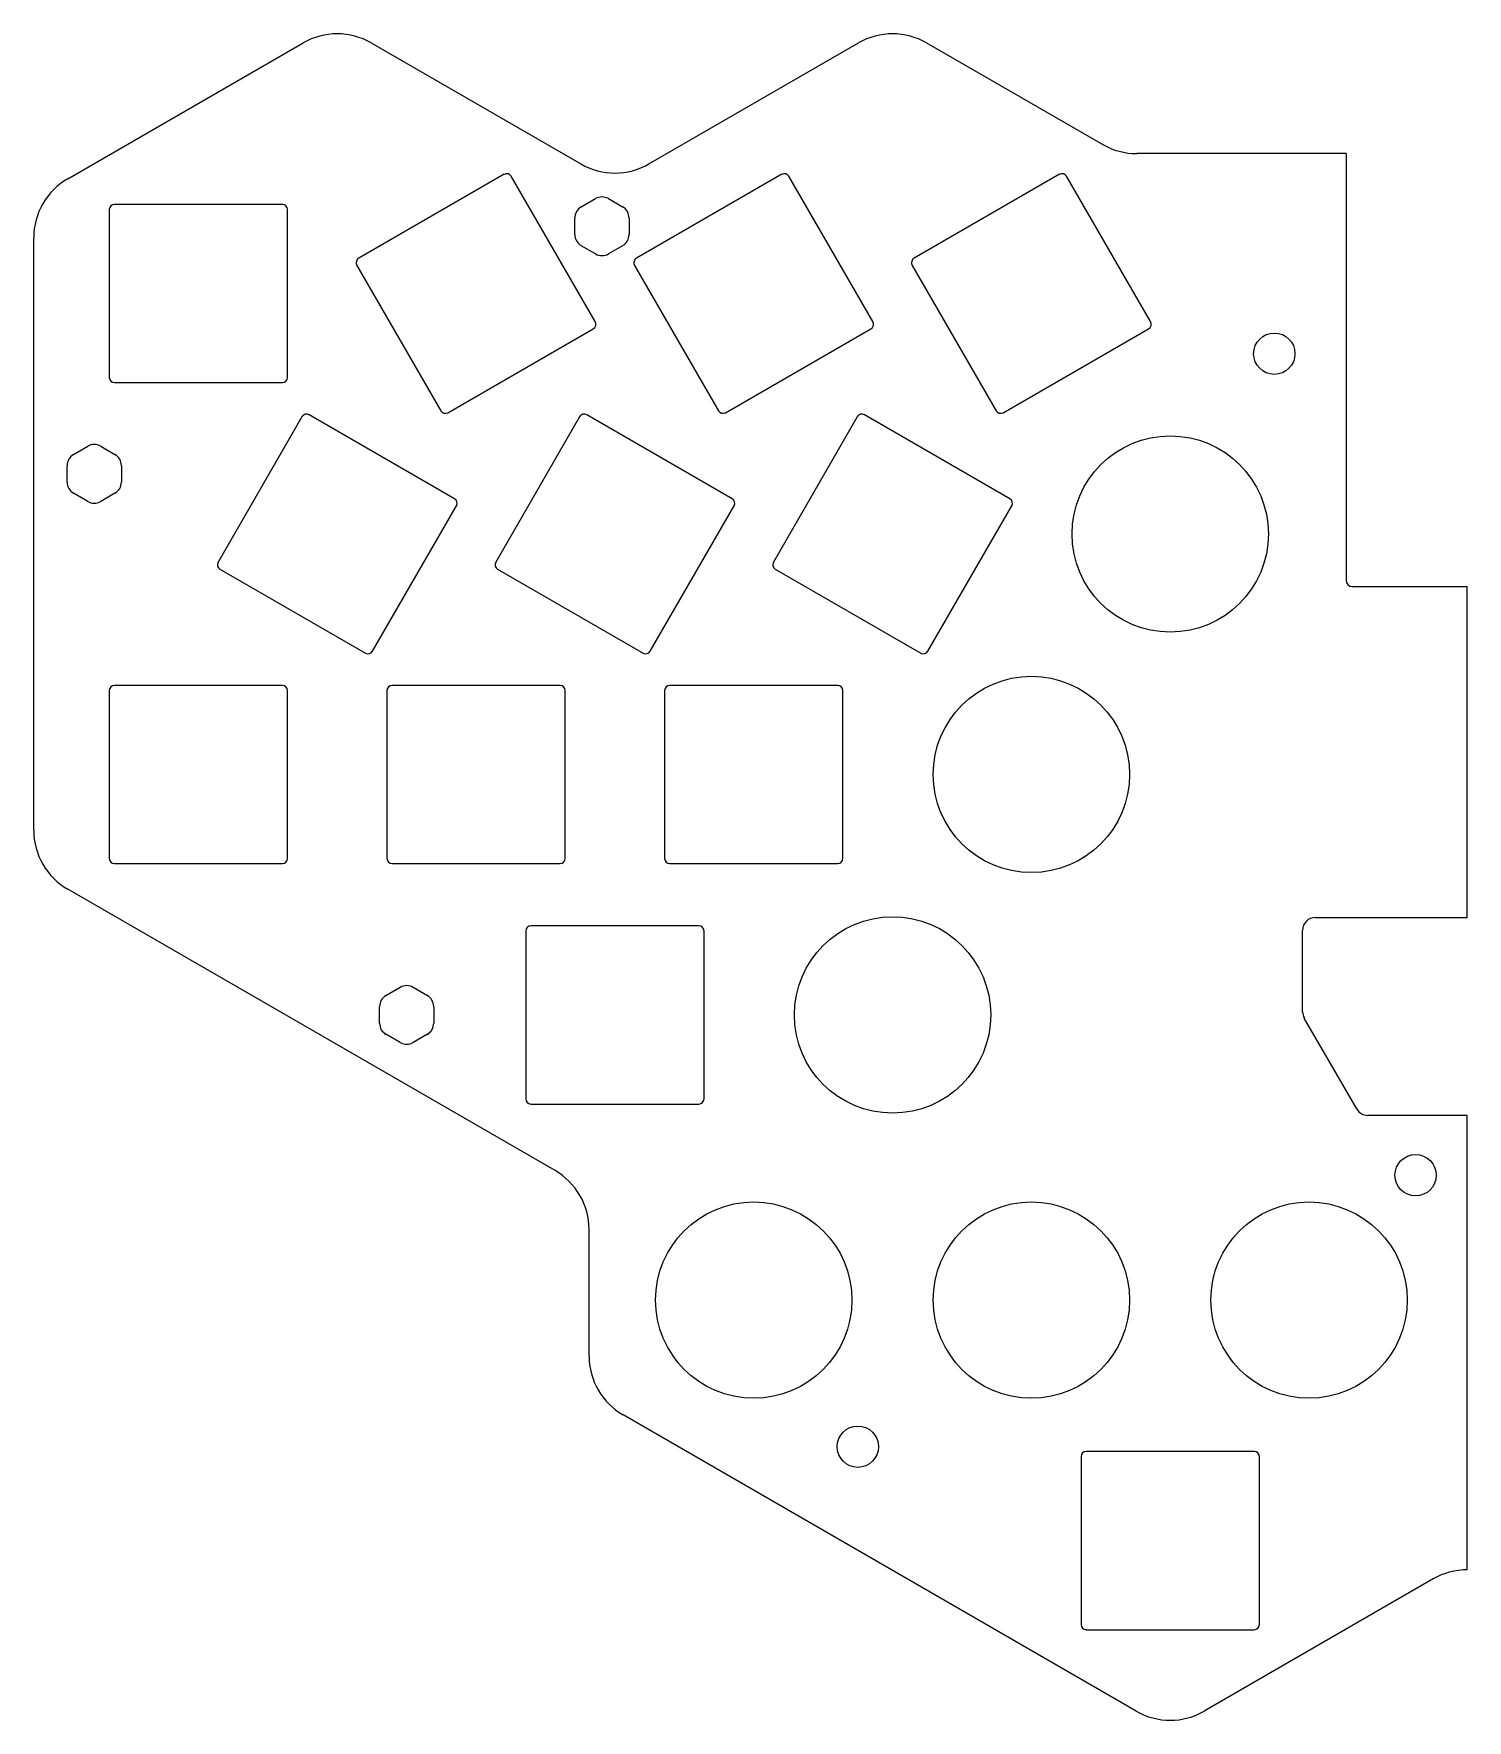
# Model space of a CAD drawing. Header units: millimetres. Extents: x 143 to 254, y -182 to -51.
import ezdxf

# ---------------------------------------------------------------- set-up
doc = ezdxf.new("R2010")
doc.units = ezdxf.units.MM

msp = doc.modelspace()

# ---------------------------------------------------------------- linework, layer by layer
for p, q in [((145.63, -62.26), (163.86, -51.73)), ((169.14, -51.73), (185.36, -61.1)), ((190.64, -61.1), (206.86, -51.73)), ((212.14, -51.73), (225.78, -59.61)), ((244.61, -60.31), (228.41, -60.31)), ((244.61, -60.31), (244.61, -93.33)), ((179.43, -61.91), (168.17, -68.41)), ((186.48, -73.32), (179.98, -62.06)), ((200.93, -61.91), (189.67, -68.41)), ((207.98, -73.32), (201.48, -62.06)), ((222.43, -61.91), (211.17, -68.41)), ((229.48, -73.32), (222.98, -62.06)), ((185.4, -64.43), (186.5, -63.79)), ((187.5, -63.79), (188.6, -64.43)), ((148.85, -64.64), (148.85, -77.64)), ((162.25, -64.24), (149.25, -64.24)), ((162.65, -77.64), (162.65, -64.64)), ((184.9, -66.57), (184.9, -65.3)), ((189.1, -65.3), (189.1, -66.57)), ((143, -112.7), (143, -66.82)), ((186.5, -68.07), (185.4, -67.44)), ((188.6, -67.44), (187.5, -68.07)), ((168.02, -68.96), (174.52, -80.22)), ((189.52, -68.96), (196.02, -80.22)), ((211.02, -68.96), (217.52, -80.22)), ((175.07, -80.37), (186.33, -73.87)), ((196.57, -80.37), (207.83, -73.87)), ((218.07, -80.37), (229.33, -73.87)), ((149.25, -78.04), (162.25, -78.04)), ((163.77, -80.68), (157.27, -91.94)), ((175.58, -87.03), (164.32, -80.53)), ((185.27, -80.68), (178.77, -91.94)), ((197.08, -87.03), (185.82, -80.53)), ((206.77, -80.68), (200.27, -91.94)), ((218.58, -87.03), (207.32, -80.53)), ((146.09, -83.6), (147.19, -82.96)), ((148.19, -82.96), (149.29, -83.6)), ((145.59, -85.74), (145.59, -84.47)), ((149.79, -84.47), (149.79, -85.74)), ((147.19, -87.25), (146.09, -86.61)), ((149.29, -86.61), (148.19, -87.25)), ((169.23, -98.84), (175.73, -87.58)), ((190.73, -98.84), (197.23, -87.58)), ((212.23, -98.84), (218.73, -87.58)), ((157.42, -92.49), (168.68, -98.99)), ((178.92, -92.49), (190.18, -98.99)), ((200.42, -92.49), (211.68, -98.99)), ((245.11, -93.83), (254, -93.83)), ((254, -119.45), (254, -93.83)), ((162.25, -101.48), (149.25, -101.48)), ((183.75, -101.48), (170.75, -101.48)), ((205.25, -101.48), (192.25, -101.48)), ((148.85, -101.88), (148.85, -114.88)), ((162.65, -114.88), (162.65, -101.88)), ((170.35, -101.88), (170.35, -114.88)), ((184.15, -114.88), (184.15, -101.88)), ((191.85, -101.88), (191.85, -114.88)), ((205.65, -114.88), (205.65, -101.88)), ((149.25, -115.28), (162.25, -115.28)), ((170.75, -115.28), (183.75, -115.28)), ((192.25, -115.28), (205.25, -115.28)), ((183.37, -139.05), (145.63, -117.26)), ((194.5, -120.1), (181.5, -120.1)), ((242.25, -119.45), (254, -119.45)), ((181.1, -120.5), (181.1, -133.5)), ((194.9, -133.5), (194.9, -120.5)), ((241.25, -126.75), (241.25, -120.45)), ((170.27, -125.5), (171.37, -124.86)), ((172.38, -124.86), (173.48, -125.5)), ((169.78, -127.64), (169.78, -126.36)), ((173.97, -126.36), (173.97, -127.64)), ((245.44, -134.28), (241.38, -127.25)), ((171.37, -129.14), (170.27, -128.5)), ((173.48, -128.5), (172.38, -129.14)), ((181.5, -133.9), (194.5, -133.9)), ((254, -134.78), (246.31, -134.78)), ((254, -169.96), (254, -134.78)), ((186, -153.4), (186, -143.61)), ((228.36, -180.91), (188.63, -157.97)), ((224.1, -161.2), (224.1, -174.2)), ((237.5, -160.8), (224.5, -160.8)), ((237.9, -174.2), (237.9, -161.2)), ((251.36, -170.67), (233.64, -180.91)), ((224.5, -174.6), (237.5, -174.6))]:
    msp.add_line(p, q)
for centre, radius in [((239.06, -75.8), 1.6), ((231, -89.76), 7.6), ((220.25, -108.38), 7.6), ((209.5, -127), 7.6), ((250, -139.41), 1.6), ((198.75, -149.08), 7.6), ((220.25, -149.08), 7.6), ((241.75, -149.08), 7.6), ((206.81, -160.43), 1.6)]:
    msp.add_circle(centre, radius)
for centre, radius, start, end in [((166.5, -56.3), 5.27, 59.9994, 120.0005), ((209.5, -56.3), 5.27, 59.9994, 120.0006), ((228.41, -55.04), 5.27, 239.9994, 270), ((188, -56.54), 5.27, 239.9994, 300.0006), ((148.27, -66.82), 5.27, 120.0005, 180), ((179.63, -62.26), 0.4, 30, 120), ((201.13, -62.26), 0.4, 30, 120), ((222.63, -62.26), 0.4, 30, 120), ((187, -64.66), 1, 59.9476, 120.0524), ((149.25, -64.64), 0.4, 90, 180), ((162.25, -64.64), 0.4, 0, 90), ((185.9, -65.3), 1, 120.0524, 180), ((188.1, -65.3), 1, 0, 59.9476), ((185.9, -66.57), 1, 180, 239.9476), ((188.1, -66.57), 1, 300.0524, 0), ((168.37, -68.76), 0.4, 120, 210), ((187, -67.21), 1, 239.9476, 300.0524), ((189.87, -68.76), 0.4, 120, 210), ((211.37, -68.76), 0.4, 120, 210), ((186.13, -73.52), 0.4, 300, 30), ((207.63, -73.52), 0.4, 300, 30), ((229.13, -73.52), 0.4, 300, 30), ((149.25, -77.64), 0.4, 180, 270), ((162.25, -77.64), 0.4, 270, 0), ((164.12, -80.88), 0.4, 60, 150), ((174.87, -80.02), 0.4, 210, 300), ((185.62, -80.88), 0.4, 60, 150), ((196.37, -80.02), 0.4, 210, 300), ((207.12, -80.88), 0.4, 60, 150), ((217.87, -80.02), 0.4, 210, 300), ((147.69, -83.83), 1, 59.9476, 120.0524), ((146.59, -84.47), 1, 120.0524, 180), ((148.79, -84.47), 1, 0, 59.9476), ((146.59, -85.74), 1, 180, 239.9476), ((148.79, -85.74), 1, 300.0524, 0), ((147.69, -86.38), 1, 239.9476, 300.0524), ((175.38, -87.38), 0.4, 330, 60), ((196.88, -87.38), 0.4, 330, 60), ((218.38, -87.38), 0.4, 330, 60), ((157.62, -92.14), 0.4, 150, 240), ((179.12, -92.14), 0.4, 150, 240), ((200.62, -92.14), 0.4, 150, 240), ((245.11, -93.33), 0.5, 180, 270), ((168.88, -98.64), 0.4, 240, 330), ((190.38, -98.64), 0.4, 240, 330), ((211.88, -98.64), 0.4, 240, 330), ((149.25, -101.88), 0.4, 90, 180), ((162.25, -101.88), 0.4, 0, 90), ((170.75, -101.88), 0.4, 90, 180), ((183.75, -101.88), 0.4, 0, 90), ((192.25, -101.88), 0.4, 90, 180), ((205.25, -101.88), 0.4, 0, 90), ((148.27, -112.7), 5.27, 180, 239.9994), ((149.25, -114.88), 0.4, 180, 270), ((162.25, -114.88), 0.4, 270, 0), ((170.75, -114.88), 0.4, 180, 270), ((183.75, -114.88), 0.4, 270, 0), ((192.25, -114.88), 0.4, 180, 270), ((205.25, -114.88), 0.4, 270, 0), ((181.5, -120.5), 0.4, 90, 180), ((194.5, -120.5), 0.4, 0, 90), ((242.25, -120.45), 1, 90, 180), ((171.88, -125.73), 1, 59.9476, 120.0524), ((170.78, -126.36), 1, 120.0524, 180), ((172.97, -126.36), 1, 0, 59.9476), ((170.78, -127.64), 1, 180, 239.9476), ((172.97, -127.64), 1, 300.0524, 0), ((242.25, -126.75), 1, 180, 210), ((171.88, -128.27), 1, 239.9476, 300.0524), ((181.5, -133.5), 0.4, 180, 270), ((194.5, -133.5), 0.4, 270, 0), ((246.31, -133.78), 1, 210, 270), ((180.73, -143.61), 5.27, 0, 59.9994), ((191.27, -153.4), 5.27, 180, 239.9994), ((224.5, -161.2), 0.4, 90, 180), ((237.5, -161.2), 0.4, 0, 90), ((254, -175.23), 5.27, 90, 120.0006), ((224.5, -174.2), 0.4, 180, 270), ((237.5, -174.2), 0.4, 270, 0), ((231, -176.34), 5.27, 239.9994, 300.0006)]:
    msp.add_arc(centre, radius, start, end)

doc.saveas('drawing.dxf')
